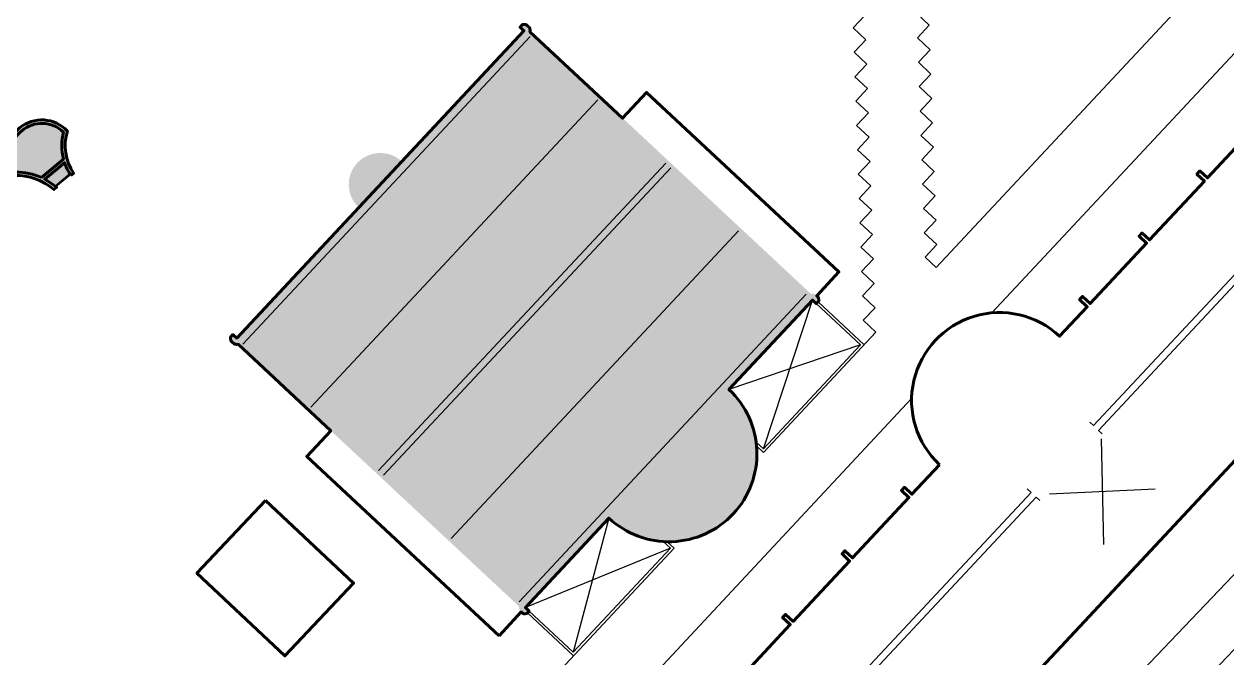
# Model space of a CAD drawing. Header units: millimetres. Extents: x 34038 to 35840, y 10511 to 10922.
# Drawn here: x 35549.1 to 35618.8, y 10742 to 10778.7 of the extents above; entities that cross this region are included whole.
import ezdxf

# ---------------------------------------------------------------- set-up
doc = ezdxf.new("R2010")
doc.units = ezdxf.units.MM
doc.layers.add('MANTER', color=150, linetype='Continuous')
doc.layers.add('PROJEÇÃO DAS EDIFICAÇÕES', color=4, linetype='Continuous', lineweight=60)

msp = doc.modelspace()

# ---------------------------------------------------------------- hatches: boundary and pattern name
at = {"layer": 'MANTER'}
h = msp.add_hatch(color=170, dxfattribs=at)
h.dxf.hatch_style = 1
edge = h.paths.add_edge_path()
edge.add_ellipse((35578.169, 10778.503), major_axis=(-0.219, 0.205), ratio=0.5, start_angle=180, end_angle=360)
edge.add_line((35577.95, 10778.708), (35577.813, 10778.562))
edge.add_line((35577.813, 10778.562), (35578.033, 10778.357))
edge.add_line((35578.033, 10778.357), (35561.382, 10760.522))
edge.add_line((35561.382, 10760.522), (35561.163, 10760.726))
edge.add_line((35561.163, 10760.726), (35561.026, 10760.58))
edge.add_ellipse((35561.245, 10760.375), major_axis=(-0.219, 0.205), ratio=0.5, start_angle=0, end_angle=180)
edge.add_line((35561.465, 10760.171), (35577.765, 10744.953))
edge.add_ellipse((35577.985, 10744.748), major_axis=(0.219, -0.205), ratio=0.5, start_angle=180, end_angle=360)
edge.add_line((35578.204, 10744.543), (35578.34, 10744.69))
edge.add_line((35578.34, 10744.69), (35578.121, 10744.894))
edge.add_line((35578.121, 10744.894), (35582.966, 10750.084))
edge.add_line((35582.966, 10750.084), (35594.772, 10762.73))
edge.add_line((35594.772, 10762.73), (35594.991, 10762.525))
edge.add_line((35594.991, 10762.525), (35595.128, 10762.671))
edge.add_ellipse((35594.908, 10762.876), major_axis=(0.219, -0.205), ratio=0.5, start_angle=0, end_angle=180)
edge.add_line((35594.689, 10763.081), (35578.389, 10778.299))
h = msp.add_hatch(color=170, dxfattribs=at)
h.dxf.hatch_style = 1
h.paths.add_polyline_path([(35551.339, 10772.479, 0.895638), (35548.573, 10770.159, -0.1069), (35550.056, 10769.836), (35551.338, 10770.904, -0.130697)], flags=16)
h.paths.add_polyline_path([(35548.47, 10769.958, -0.186998), (35550.78, 10769.137), (35550.936, 10769.267, 0.057987), (35550.253, 10769.739), (35551.401, 10770.696, 0.067347), (35551.77, 10769.962), (35551.924, 10770.091, -0.226881), (35551.563, 10772.536, 0.949277)])
h.paths.add_polyline_path([(35551.339, 10772.479, 0.130697), (35551.338, 10770.904), (35550.056, 10769.836, 0.1069), (35548.573, 10770.159, -0.895638)], flags=16)
h.paths.add_polyline_path([(35551.714, 10770.046, -0.059102), (35551.401, 10770.696), (35550.253, 10769.739, -0.050905), (35550.859, 10769.333)], flags=17)
h.paths.add_polyline_path([(35551.742, 10770.004, -0.00411), (35551.714, 10770.046), (35550.859, 10769.333, -0.003535), (35550.897, 10769.3)], flags=17)
h = msp.add_hatch(color=170, dxfattribs=at)
h.dxf.hatch_style = 1
h.paths.add_polyline_path([(35570.953, 10770.773, 1), (35568.462, 10768.105)])
h = msp.add_hatch(color=170, dxfattribs=at)
h.dxf.hatch_style = 1
h.paths.add_polyline_path([(35589.756, 10757.357), (35583.137, 10750.267, 1)], flags=17)
h.paths.add_polyline_path([(35589.927, 10757.54), (35589.756, 10757.357, -1), (35583.137, 10750.267), (35582.966, 10750.084, 1)])

# ---------------------------------------------------------------- linework, layer by layer
for p, q in [((35653.318, 10782.556), (35581.972, 10707.792)), ((35605.159, 10761.986), (35624.305, 10782.495)), ((35656.632, 10781.683), (35594.498, 10716.573)), ((35601.939, 10764.619), (35617.587, 10781.38)), ((35601.542, 10778.67), (35600.811, 10779.352)), ((35597.13, 10778.518), (35597.813, 10779.249)), ((35601.542, 10778.67), (35600.86, 10777.939)), ((35578.398, 10778.016), (35561.747, 10760.18)), ((35597.13, 10778.518), (35597.861, 10777.836)), ((35601.591, 10777.256), (35600.86, 10777.939)), ((35597.179, 10777.105), (35597.861, 10777.836)), ((35601.591, 10777.256), (35600.908, 10776.525)), ((35597.179, 10777.105), (35597.91, 10776.422)), ((35601.639, 10775.843), (35600.908, 10776.525)), ((35597.227, 10775.691), (35597.91, 10776.422)), ((35601.639, 10775.843), (35600.957, 10775.112)), ((35597.227, 10775.691), (35597.958, 10775.009)), ((35601.688, 10774.429), (35600.957, 10775.112)), ((35597.276, 10774.278), (35597.958, 10775.009)), ((35601.688, 10774.429), (35601.005, 10773.699)), ((35582.327, 10774.348), (35565.676, 10756.512)), ((35597.276, 10774.278), (35598.007, 10773.596)), ((35601.736, 10773.016), (35601.005, 10773.699)), ((35597.325, 10772.865), (35598.007, 10773.596)), ((35601.736, 10773.016), (35601.054, 10772.285)), ((35597.325, 10772.865), (35598.056, 10772.182)), ((35597.373, 10771.451), (35598.056, 10772.182)), ((35601.785, 10771.603), (35601.054, 10772.285)), ((35601.785, 10771.603), (35601.102, 10770.872)), ((35597.373, 10771.451), (35598.104, 10770.769)), ((35586.256, 10770.68), (35569.605, 10752.844)), ((35586.549, 10770.407), (35569.898, 10752.571)), ((35597.422, 10770.038), (35598.104, 10770.769)), ((35601.833, 10770.189), (35601.102, 10770.872)), ((35551.714, 10770.046), (35550.859, 10769.333)), ((35551.742, 10770.004), (35550.897, 10769.3)), ((35597.422, 10770.038), (35598.153, 10769.355)), ((35601.833, 10770.189), (35601.151, 10769.458)), ((35597.47, 10768.624), (35598.153, 10769.355)), ((35601.882, 10768.776), (35601.151, 10769.458)), ((35597.47, 10768.624), (35598.201, 10767.942)), ((35601.882, 10768.776), (35601.199, 10768.045)), ((35597.519, 10767.211), (35598.201, 10767.942)), ((35601.93, 10767.363), (35601.199, 10768.045)), ((35590.477, 10766.739), (35573.827, 10748.904)), ((35597.519, 10767.211), (35598.25, 10766.529)), ((35601.93, 10767.363), (35601.248, 10766.632)), ((35597.567, 10765.798), (35598.25, 10766.529)), ((35601.979, 10765.949), (35601.248, 10766.632)), ((35597.567, 10765.798), (35598.298, 10765.115)), ((35601.979, 10765.949), (35601.297, 10765.218)), ((35597.616, 10764.384), (35598.298, 10765.115)), ((35601.939, 10764.619), (35601.297, 10765.218)), ((35597.616, 10764.384), (35598.347, 10763.702)), ((35597.665, 10762.971), (35598.347, 10763.702)), ((35594.406, 10763.071), (35577.756, 10745.236)), ((35595.094, 10762.635), (35597.762, 10760.144)), ((35597.665, 10762.971), (35598.395, 10762.288)), ((35594.991, 10762.525), (35597.55, 10760.137)), ((35597.713, 10761.557), (35598.395, 10762.288)), ((35597.713, 10761.557), (35598.444, 10760.875)), ((35591.927, 10753.894), (35598.444, 10760.875)), ((35591.92, 10754.106), (35597.55, 10760.137)), ((35581.053, 10736.165), (35600.516, 10757.014)), ((35611.059, 10755.448), (35610.84, 10755.652)), ((35611.571, 10754.97), (35611.351, 10755.175)), ((35591.526, 10754.269), (35591.927, 10753.894)), ((35607.445, 10751.576), (35607.225, 10751.781)), ((35607.956, 10751.098), (35607.737, 10751.303)), ((35586.109, 10748.723), (35586.529, 10748.332)), ((35586.34, 10748.713), (35586.741, 10748.339)), ((35586.741, 10748.339), (35560.949, 10720.712)), ((35586.529, 10748.332), (35580.899, 10742.301)), ((35578.238, 10744.58), (35580.906, 10742.089))]:
    msp.add_line(p, q)
at = {"color": 7}
for p, q in [((35611.059, 10755.448), (35621.134, 10766.24)), ((35611.351, 10755.175), (35621.427, 10765.967)), ((35607.445, 10751.576), (35586.953, 10729.626)), ((35607.737, 10751.303), (35587.245, 10729.353))]:
    msp.add_line(p, q, dxfattribs=at)
at = {"color": 1}
for p, q in [((35591.92, 10754.106), (35594.772, 10762.73)), ((35597.55, 10760.137), (35589.927, 10757.54)), ((35611.51, 10754.685), (35611.634, 10748.554)), ((35614.635, 10751.767), (35608.51, 10751.471)), ((35582.966, 10750.084), (35580.899, 10742.301)), ((35586.529, 10748.332), (35578.121, 10744.894))]:
    msp.add_line(p, q, dxfattribs=at)
at = {"color": 2}
for p, q in [((35591.5, 10754.498), (35591.92, 10754.106)), ((35578.34, 10744.69), (35580.899, 10742.301))]:
    msp.add_line(p, q, dxfattribs=at)
at = {"layer": 'PROJEÇÃO DAS EDIFICAÇÕES'}
for p, q in [((35577.95, 10778.708), (35577.813, 10778.562)), ((35577.813, 10778.562), (35577.95, 10778.708)), ((35578.033, 10778.357), (35561.382, 10760.522)), ((35577.813, 10778.562), (35578.033, 10778.357)), ((35578.033, 10778.357), (35577.813, 10778.562)), ((35594.772, 10762.73), (35594.991, 10762.525)), ((35594.991, 10762.525), (35595.128, 10762.671)), ((35561.163, 10760.726), (35561.026, 10760.58)), ((35561.026, 10760.58), (35561.163, 10760.726)), ((35561.382, 10760.522), (35561.163, 10760.726)), ((35561.163, 10760.726), (35561.382, 10760.522)), ((35578.34, 10744.69), (35578.121, 10744.894)), ((35578.204, 10744.543), (35578.34, 10744.69))]:
    msp.add_line(p, q, dxfattribs=at)
for points in [[(35576.592, 10743.257), (35577.882, 10744.639, 0.356152), (35578.204, 10744.543), (35578.34, 10744.69), (35578.121, 10744.894), (35582.966, 10750.084, 0.414214), (35590.174, 10750.332, 0.414214), (35589.927, 10757.54), (35594.772, 10762.73), (35594.991, 10762.525), (35595.128, 10762.671, 0.301634), (35595.011, 10762.986), (35596.301, 10764.367), (35585.153, 10774.774), (35583.761, 10773.283), (35578.389, 10778.299, 0.344742), (35578.272, 10778.613, 0.297181), (35577.95, 10778.708), (35577.813, 10778.562), (35578.033, 10778.357), (35561.382, 10760.522), (35561.163, 10760.726), (35561.026, 10760.58, 0.301634), (35561.143, 10760.266, 0.331706), (35561.465, 10760.171), (35566.837, 10755.155), (35565.445, 10753.664), (35576.592, 10743.257)], [(35602.135, 10753.179, -1), (35609.096, 10760.635), (35610.696, 10762.349), (35610.257, 10762.758), (35610.428, 10762.941), (35610.866, 10762.531), (35614.139, 10766.037), (35613.701, 10766.447), (35613.871, 10766.63), (35614.31, 10766.22), (35617.498, 10769.635), (35617.059, 10770.044), (35617.23, 10770.227), (35617.668, 10769.817), (35624.424, 10777.054)], [(35551.77, 10769.962), (35551.924, 10770.091, -0.226881), (35551.563, 10772.536, 0.949277), (35548.47, 10769.958, -0.186998), (35550.78, 10769.137), (35550.936, 10769.267, 0.057987), (35550.253, 10769.739), (35551.401, 10770.696, 0.067347), (35551.77, 10769.962, 2.447658)], [(35550.056, 10769.836), (35551.338, 10770.904, -0.130697), (35551.339, 10772.479, 0.895638), (35548.573, 10770.159, -0.1069), (35550.056, 10769.836, 0.514022)]]:
    msp.add_lwpolyline(points, format="xyb", dxfattribs=at)
for points in [[(35626.696, 10761.39), (35578.483, 10709.747)], [(35590.204, 10740.399), (35593.477, 10743.905), (35593.038, 10744.314), (35593.209, 10744.497), (35593.647, 10744.087), (35596.921, 10747.593), (35596.482, 10748.003), (35596.653, 10748.186), (35597.091, 10747.776), (35600.364, 10751.282), (35599.926, 10751.692), (35600.096, 10751.874), (35600.535, 10751.465), (35602.135, 10753.179)], [(35563.06, 10751.114), (35568.158, 10746.318), (35564.177, 10742.086), (35559.078, 10746.882), (35563.06, 10751.114)]]:
    msp.add_lwpolyline(points, dxfattribs=at)

doc.saveas('drawing.dxf')
